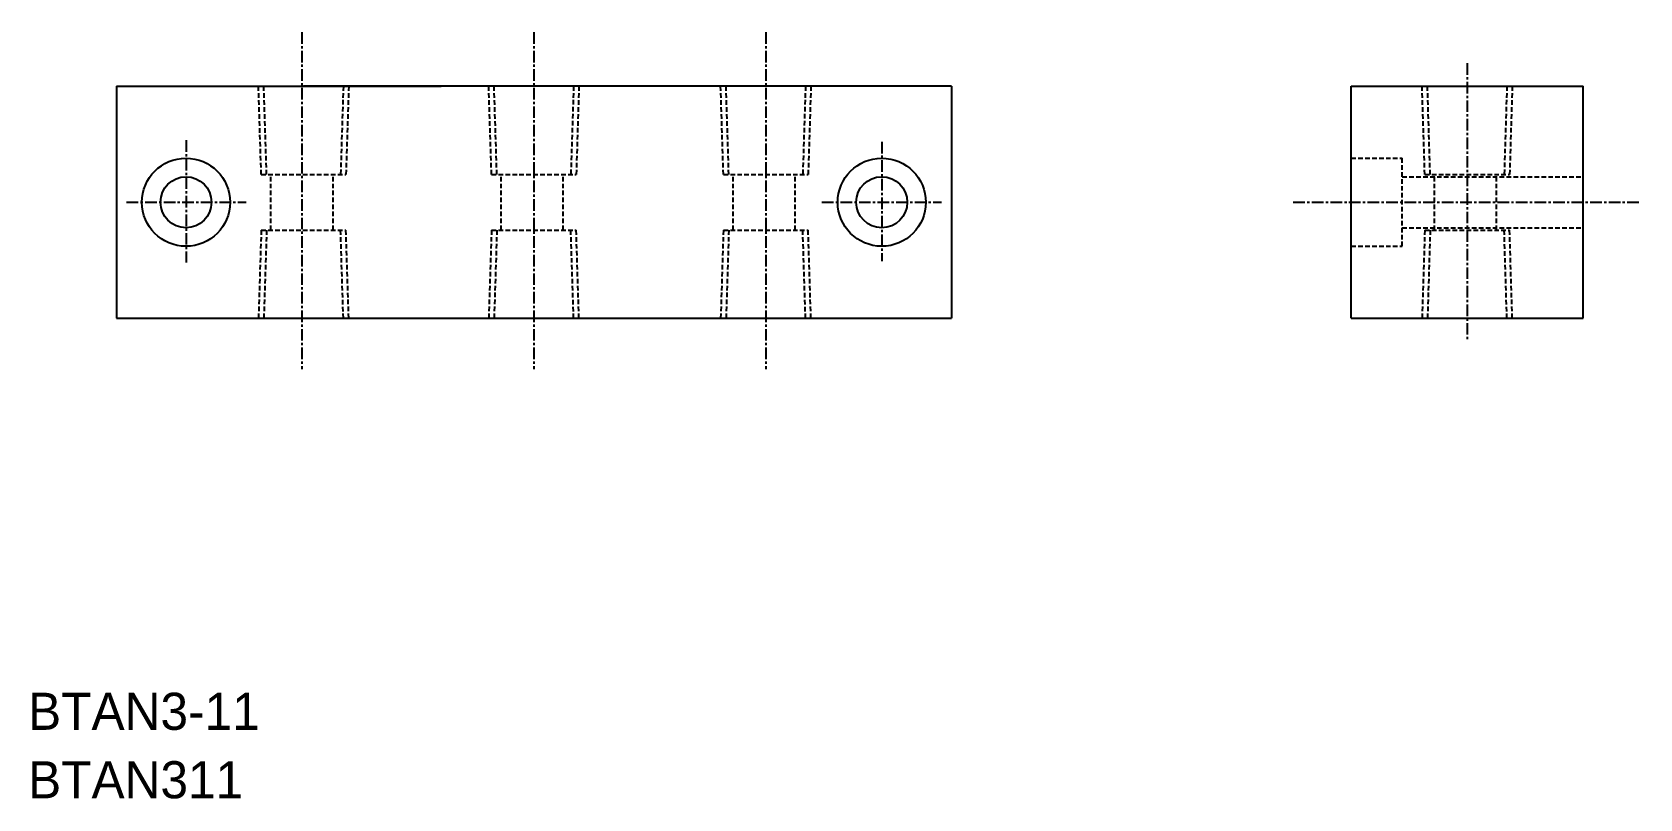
# Model space of a CAD drawing. Extents: x 4069 to 4242, y 16255 to 16338.
import ezdxf

# ---------------------------------------------------------------- set-up
doc = ezdxf.new("R2010")
doc.units = 0
doc.linetypes.add('CENTER', pattern=[2, 1.25, -0.25, 0.25, -0.25])
doc.linetypes.add('DASHED', pattern=[0.75, 0.5, -0.25])
doc.layers.get('0').update_dxf_attribs({"linetype": 'CONTINUOUS'})
doc.layers.add('CENTER', color=1, linetype='CENTER')

msp = doc.modelspace()

# ---------------------------------------------------------------- linework, layer by layer
at = {"color": 7, "linetype": 'CONTINUOUS'}
for p, q in [((4077.83, 16331.87), (4112.83, 16331.87)), ((4077.83, 16331.87), (4077.83, 16306.87)), ((4167.83, 16331.87), (4098, 16331.87)), ((4167.83, 16331.87), (4167.83, 16306.87)), ((4210.93, 16331.87), (4235.93, 16331.87)), ((4210.93, 16306.87), (4210.93, 16331.87)), ((4235.93, 16306.87), (4235.93, 16331.87)), ((4077.83, 16306.87), (4167.83, 16306.87)), ((4210.93, 16306.87), (4235.93, 16306.87))]:
    msp.add_line(p, q, dxfattribs=at)
at = {"color": 3, "linetype": 'DASHED'}
for p, q in [((4093.44, 16322.37), (4093.14, 16331.87)), ((4094.02, 16322.37), (4093.72, 16331.89)), ((4102.29, 16331.89), (4101.99, 16322.37)), ((4102.87, 16331.87), (4102.57, 16322.37)), ((4118.26, 16322.37), (4117.96, 16331.87)), ((4118.84, 16322.37), (4118.54, 16331.89)), ((4127.11, 16331.89), (4126.81, 16322.37)), ((4127.69, 16331.87), (4127.39, 16322.37)), ((4143.26, 16322.37), (4142.96, 16331.87)), ((4143.84, 16322.37), (4143.54, 16331.89)), ((4152.11, 16331.89), (4151.81, 16322.37)), ((4152.69, 16331.87), (4152.39, 16322.37)), ((4218.86, 16322.37), (4218.57, 16331.87)), ((4219.44, 16322.37), (4219.15, 16331.89)), ((4227.71, 16331.89), (4227.42, 16322.37)), ((4228.29, 16331.87), (4228, 16322.37)), ((4210.93, 16324.12), (4216.43, 16324.12)), ((4216.43, 16314.62), (4216.43, 16324.12)), ((4093.44, 16322.37), (4102.57, 16322.37)), ((4094.48, 16316.37), (4094.48, 16322.37)), ((4101.18, 16316.37), (4101.18, 16322.37)), ((4118.26, 16322.37), (4127.39, 16322.37)), ((4119.3, 16316.37), (4119.3, 16322.37)), ((4126, 16316.37), (4126, 16322.37)), ((4143.26, 16322.37), (4152.39, 16322.37)), ((4144.3, 16316.37), (4144.3, 16322.37)), ((4151, 16316.37), (4151, 16322.37)), ((4216.43, 16322.12), (4235.93, 16322.12)), ((4218.86, 16322.37), (4228, 16322.37)), ((4219.9, 16316.37), (4219.9, 16322.37)), ((4226.6, 16316.37), (4226.6, 16322.37)), ((4093.44, 16316.37), (4093.14, 16306.87)), ((4093.44, 16316.37), (4102.57, 16316.37)), ((4094.02, 16316.37), (4093.72, 16306.86)), ((4102.29, 16306.86), (4101.99, 16316.37)), ((4102.87, 16306.87), (4102.57, 16316.37)), ((4118.26, 16316.37), (4117.96, 16306.87)), ((4118.26, 16316.37), (4127.39, 16316.37)), ((4118.84, 16316.37), (4118.54, 16306.86)), ((4127.11, 16306.86), (4126.81, 16316.37)), ((4127.69, 16306.87), (4127.39, 16316.37)), ((4143.26, 16316.37), (4142.96, 16306.87)), ((4143.26, 16316.37), (4152.39, 16316.37)), ((4143.84, 16316.37), (4143.54, 16306.86)), ((4152.11, 16306.86), (4151.81, 16316.37)), ((4152.69, 16306.87), (4152.39, 16316.37)), ((4216.43, 16316.62), (4235.93, 16316.62)), ((4218.86, 16316.37), (4218.57, 16306.87)), ((4218.86, 16316.37), (4228, 16316.37)), ((4219.44, 16316.37), (4219.15, 16306.86)), ((4227.71, 16306.86), (4227.42, 16316.37)), ((4228.29, 16306.87), (4228, 16316.37)), ((4210.93, 16314.62), (4216.43, 16314.62))]:
    msp.add_line(p, q, dxfattribs=at)
at = {"color": 7, "linetype": 'CONTINUOUS'}
for centre, radius in [((4085.33, 16319.37), 4.75), ((4160.33, 16319.37), 4.75), ((4085.33, 16319.37), 2.75), ((4160.33, 16319.37), 2.75)]:
    msp.add_circle(centre, radius, dxfattribs=at)
at = {"layer": 'CENTER', "color": 1, "linetype": 'CENTER'}
for p, q in [((4097.83, 16337.7), (4097.83, 16301.36)), ((4122.83, 16337.7), (4122.83, 16301.36)), ((4147.83, 16337.7), (4147.83, 16301.36)), ((4223.43, 16334.35), (4223.43, 16304.56)), ((4085.33, 16326.05), (4085.33, 16312.87)), ((4160.33, 16325.89), (4160.33, 16313.03)), ((4078.93, 16319.37), (4091.8, 16319.37)), ((4153.88, 16319.37), (4166.75, 16319.37)), ((4204.69, 16319.37), (4242.04, 16319.37))]:
    msp.add_line(p, q, dxfattribs=at)

# ---------------------------------------------------------------- texts
at = {"color": 7, "linetype": 'CONTINUOUS'}
for s, p in [('BTAN3-11', (4068.31, 16262.5)), ('BTAN311', (4068.31, 16255.12))]:
    msp.add_text(s, height=4, dxfattribs=at).set_placement(p)

doc.saveas('drawing.dxf')
